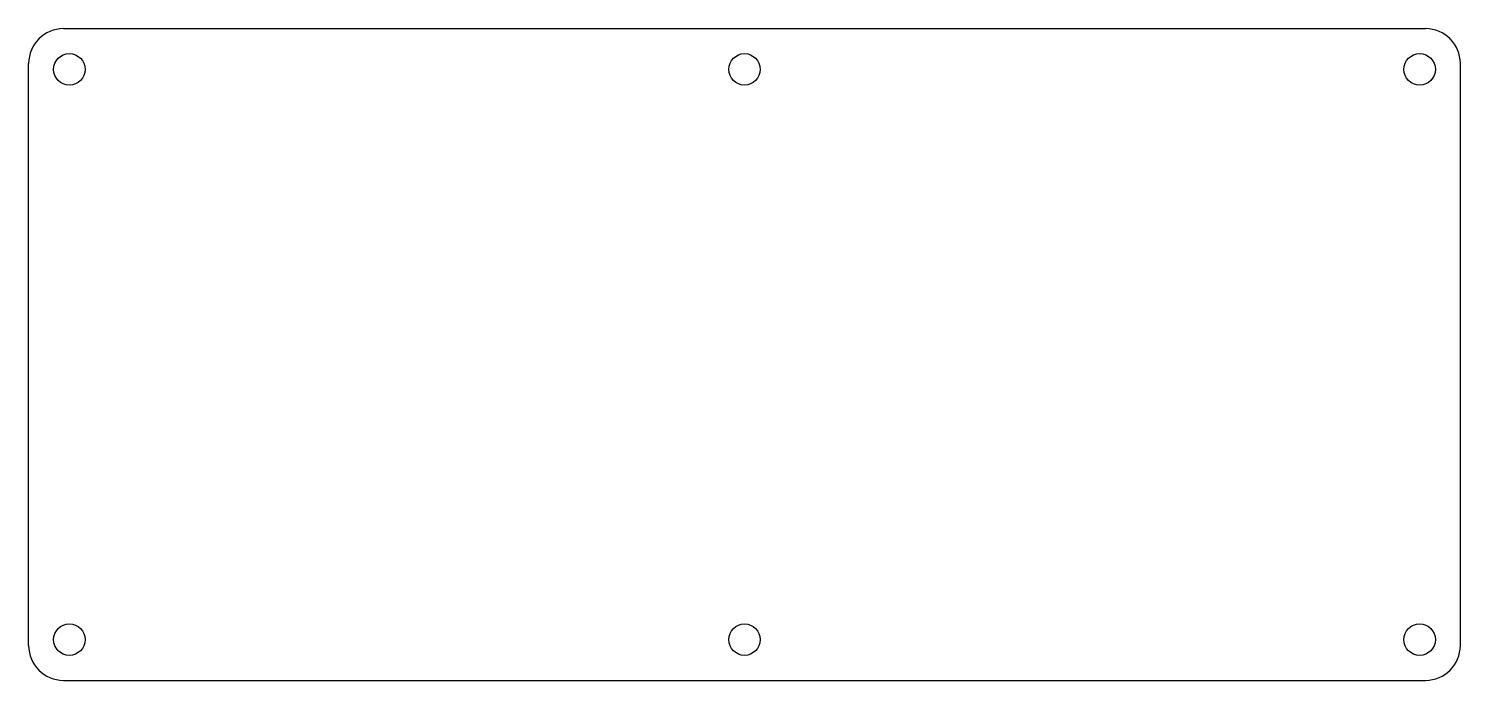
# Model space of a CAD drawing. Extents: x 0 to 123, y 0 to 56.
import ezdxf

# ---------------------------------------------------------------- set-up
doc = ezdxf.new("R2010")
doc.units = 0
doc.layers.add('VISIBLE', color=7, linetype='CONTINUOUS')

msp = doc.modelspace()

# ---------------------------------------------------------------- linework, layer by layer
at = {"layer": 'VISIBLE'}
for p, q in [((3, 56), (120, 56)), ((0, 3), (0, 53)), ((123, 3), (123, 53)), ((3, 0), (120, 0))]:
    msp.add_line(p, q, dxfattribs=at)
for centre in [(3.5, 52.5), (61.5, 52.5), (119.5, 52.5), (3.5, 3.5), (61.5, 3.5), (119.5, 3.5)]:
    msp.add_circle(centre, 1.35, dxfattribs=at)
for centre, start, end in [((3, 53), 90, 180), ((120, 53), 0, 90), ((3, 3), 180, 270), ((120, 3), 270, 0)]:
    msp.add_arc(centre, 3, start, end, dxfattribs=at)

doc.saveas('drawing.dxf')
